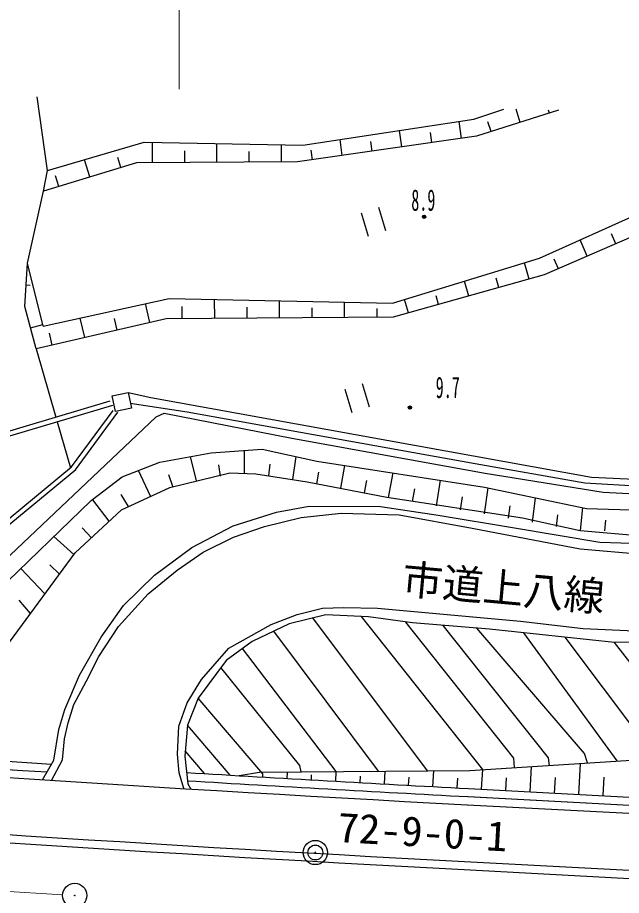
# Model space of a CAD drawing. Units: millimetres, scale not verified. Extents: x 40000 to 680000, y 20000 to 380000.
# Drawn here: x 166106 to 203295, y 271910 to 325955 of the extents above; entities that cross this region are included whole.
import ezdxf
from ezdxf.enums import TextEntityAlignment as Align

# ---------------------------------------------------------------- set-up
doc = ezdxf.new("R2010")
doc.units = ezdxf.units.MM
doc.header["$LTSCALE"] = 1000
doc.linetypes.add('CHAIN', pattern=[18.5, 12, -1.5, 3.5, -1.5])
for name, color, linetype, lineweight in [('M-BGD', 7, 'Continuous', 25), ('M-BMK', 2, 'CHAIN', 13), ('M-BMK-SRVR', 3, 'Continuous', 25), ('M-STR-HTXT', 7, 'Continuous', 13)]:
    doc.layers.add(name, color=color, linetype=linetype, lineweight=lineweight)
doc.styles.add('ＭＳ ゴシック', font='')
doc.styles.get('ＭＳ ゴシック').set_extended_font_data('MS Gothic')

# ---------------------------------------------------------------- blocks, each defined once
blk = doc.blocks.new('BUHIN619')
at = {"color": 3, "linetype": 'Continuous', "lineweight": 25}
for radius in [746, 22.5]:
    blk.add_circle((0, 0), radius, dxfattribs=at)
blk = doc.blocks.new('BUHIN7111')
at = {"color": 3, "linetype": 'Continuous', "lineweight": 25}
for radius in [746, 458, 22.5]:
    blk.add_circle((0, 0), radius, dxfattribs=at)

msp = doc.modelspace()

# ---------------------------------------------------------------- linework, layer by layer
at = {"layer": 'M-BGD'}
for p, q in [((167957, 316529), (167316, 321084)), ((194203, 319699), (196056, 320325)), ((199412, 320244), (194372, 318648)), ((197064, 319500), (196809, 320307)), ((198859, 320068), (198798, 320259)), ((183680, 318103), (194203, 319699)), ((193454, 318517), (193304, 319562)), ((195269, 318932), (195076, 319543)), ((189780, 317990), (189634, 319006)), ((191617, 318253), (191528, 318872)), ((194372, 318648), (183350, 317069)), ((186106, 317464), (185965, 318449)), ((187943, 317727), (187857, 318327)), ((167957, 316529), (173910, 318274)), ((173910, 318274), (183680, 318103)), ((174416, 317026), (174410, 318265)), ((178387, 317045), (178382, 318196)), ((182358, 317064), (182353, 318126)), ((172469, 316729), (172280, 317347)), ((176402, 317036), (176398, 317752)), ((180372, 317055), (180369, 317719)), ((184269, 317201), (184185, 317783)), ((173424, 317021), (167695, 315269)), ((170559, 316145), (170237, 317197)), ((183350, 317069), (173424, 317021)), ((167695, 315269), (167957, 316529)), ((168650, 315561), (168452, 316205)), ((198249, 311143), (210139, 316493)), ((166712, 310839), (167695, 315269)), ((210903, 315471), (198530, 310111)), ((188790, 312828), (188361, 314265)), ((187268, 313939), (187698, 312502)), ((202949, 312025), (202681, 312644)), ((201181, 311260), (200746, 312266)), ((166545, 308171), (166712, 310839)), ((167685, 306955), (166712, 310839)), ((189196, 308373), (198249, 311143)), ((197602, 309851), (197319, 310858)), ((199414, 310494), (199159, 311083)), ((198530, 310111), (189246, 307506)), ((193888, 308809), (193630, 309729)), ((195745, 309330), (195583, 309908)), ((166628, 309505), (166883, 309489)), ((167685, 306955), (175446, 308666)), ((175446, 308666), (189196, 308373)), ((178247, 307434), (178240, 308606)), ((190174, 307767), (189940, 308601)), ((192031, 308288), (191883, 308814)), ((167246, 305554), (166545, 308171)), ((174248, 307182), (173978, 308342)), ((176248, 307421), (176243, 308158)), ((180247, 307447), (180243, 308117)), ((182247, 307460), (182240, 308521)), ((184247, 307474), (184243, 308076)), ((186246, 307487), (186240, 308436)), ((188246, 307500), (188242, 308036)), ((166896, 306863), (167657, 307066)), ((175248, 307415), (167246, 305554)), ((170247, 306252), (169966, 307458)), ((172247, 306717), (172082, 307427)), ((189246, 307506), (175248, 307415)), ((168246, 305786), (168075, 306524)), ((167246, 305554), (168460, 301354)), ((187778, 301962), (187348, 303399)), ((171930, 302673), (172908, 302882)), ((172138, 301695), (171930, 302673)), ((172908, 302882), (173116, 301904)), ((172908, 302882), (174317, 302557)), ((186256, 303073), (186686, 301635)), ((163898, 300000), (171813, 302350)), ((173048, 302225), (176550, 301683)), ((174317, 302557), (201455, 297669)), ((163808, 299660), (171971, 302084)), ((169437, 298294), (171994, 301772)), ((169679, 298116), (172286, 301663)), ((173116, 301904), (172138, 301695)), ((174642, 301380), (175130, 301590)), ((175130, 301590), (183005, 300057)), ((176550, 301683), (194287, 298508)), ((174642, 301380), (157853, 285493)), ((168543, 301066), (169362, 298232)), ((183005, 300057), (194904, 297900)), ((174873, 298578), (178033, 299154)), ((177129, 297434), (176766, 298923)), ((178033, 299154), (181179, 299380)), ((180084, 297899), (180072, 299293)), ((181179, 299380), (184536, 298653)), ((183055, 297512), (183272, 298927)), ((172548, 297672), (174873, 298578)), ((178599, 297727), (178500, 298417)), ((181573, 297747), (181657, 298458)), ((184536, 298653), (194859, 297053)), ((186006, 296976), (186257, 298386)), ((194287, 298508), (201046, 297317)), ((169685, 298109), (156655, 287374)), ((156737, 287830), (169437, 298294)), ((174299, 296482), (173557, 298065)), ((175672, 297078), (175426, 297804)), ((175479, 297031), (179173, 297934)), ((179173, 297934), (180789, 297872)), ((180789, 297872), (183944, 297370)), ((184533, 297258), (184657, 297963)), ((188953, 296414), (189227, 297926)), ((194904, 297900), (202163, 296728)), ((170632, 296215), (172548, 297672)), ((183944, 297370), (188838, 296434)), ((187479, 296694), (187615, 297450)), ((191910, 295905), (192159, 297471)), ((201046, 297317), (208640, 296837)), ((201455, 297669), (208930, 297316)), ((172512, 295652), (175479, 297031)), ((190431, 296160), (190564, 296941)), ((194859, 297053), (201153, 295734)), ((194866, 295395), (195088, 297005)), ((202163, 296728), (208392, 296421)), ((158460, 284463), (170632, 296215)), ((171756, 294952), (170749, 296258)), ((172939, 295850), (172478, 296593)), ((188838, 296434), (197204, 295165)), ((193388, 295650), (193507, 296454)), ((197823, 294886), (197998, 296395)), ((169646, 292999), (172512, 295652)), ((182061, 295513), (184067, 295884)), ((184067, 295884), (188448, 295864)), ((188448, 295864), (192012, 295328)), ((196344, 295141), (196440, 295894)), ((200779, 294380), (200913, 295785)), ((201153, 295734), (208513, 295483)), ((179389, 294670), (182061, 295513)), ((181319, 294624), (183564, 295168)), ((183564, 295168), (186031, 295438)), ((186031, 295438), (189612, 295333)), ((189612, 295333), (194096, 294529)), ((192012, 295328), (196713, 294549)), ((197204, 295165), (200759, 294380)), ((199301, 294631), (199375, 295333)), ((176847, 293324), (179389, 294670)), ((179402, 293968), (181319, 294624)), ((196713, 294549), (201956, 293649)), ((202279, 294352), (202335, 295010)), ((170656, 293933), (170092, 294535)), ((194096, 294529), (200752, 293243)), ((200759, 294380), (205027, 294016)), ((169572, 292898), (168343, 294004)), ((177540, 293044), (179402, 293968)), ((201956, 293649), (206681, 293501)), ((160454, 280507), (169646, 292999)), ((174541, 291621), (176847, 293324)), ((175937, 291944), (177540, 293044)), ((200752, 293243), (205219, 292871)), ((167794, 290482), (166313, 292044)), ((168683, 291690), (168091, 292267)), ((174155, 290486), (175937, 291944)), ((172626, 289753), (174541, 291621)), ((172317, 288466), (174155, 290486)), ((166905, 289274), (166196, 290084)), ((171257, 287814), (172626, 289753)), ((181730, 288593), (183325, 289196)), ((185098, 289185), (182832, 288635)), ((183325, 289196), (184890, 289600)), ((184890, 289600), (186197, 289638)), ((187712, 289062), (185098, 289185)), ((186197, 289638), (188276, 289602)), ((188276, 289602), (197075, 288797)), ((182832, 288635), (180544, 287534)), ((191345, 279578), (184296, 288990)), ((194750, 279653), (187290, 289082)), ((190430, 288687), (187712, 289062)), ((196659, 280356), (190024, 288743)), ((195170, 288306), (190430, 288687)), ((197075, 288797), (200933, 288346)), ((171112, 286615), (172317, 288466)), ((179115, 287137), (181730, 288593)), ((188324, 279552), (181880, 288177)), ((198806, 280372), (192320, 288535)), ((201028, 280649), (194399, 288368)), ((202863, 287480), (195170, 288306)), ((203023, 280187), (197287, 288078)), ((200933, 288346), (206600, 288094)), ((169922, 285476), (171257, 287814)), ((180544, 287534), (178955, 286369)), ((205435, 280343), (199825, 287806)), ((211165, 287589), (202863, 287480)), ((177425, 285211), (179115, 287137)), ((185730, 279530), (179967, 287111)), ((208282, 280527), (202863, 287480)), ((170322, 285074), (171112, 286615)), ((178955, 286369), (177232, 284058)), ((183482, 279916), (178632, 285935)), ((169015, 283364), (169922, 285476)), ((169582, 283664), (170322, 285074)), ((176550, 283762), (177425, 285211)), ((176029, 282321), (176550, 283762)), ((177232, 284058), (176573, 282400)), ((181216, 279396), (177232, 284058)), ((168657, 282117), (169015, 283364)), ((169220, 282533), (169582, 283664)), ((168340, 280239), (168657, 282117)), ((169005, 281545), (169220, 282533)), ((175963, 280608), (176029, 282321)), ((176573, 282400), (176400, 280475)), ((179202, 279317), (176573, 282400)), ((168865, 280268), (169005, 281545)), ((176065, 279453), (175963, 280608)), ((177624, 279411), (176430, 280804)), ((193961, 279601), (209555, 280609)), ((201202, 280069), (201028, 280649)), ((167641, 279028), (168340, 280239)), ((168202, 278992), (168865, 280268)), ((176400, 280475), (176597, 278772)), ((196708, 279780), (196659, 280356)), ((198860, 279919), (198806, 280372)), ((200676, 278133), (200779, 280042)), ((176346, 278484), (176065, 279453)), ((179750, 279284), (181013, 279490)), ((181013, 279490), (193961, 279601)), ((182703, 279119), (182724, 279504)), ((183567, 279512), (183482, 279916)), ((185698, 278951), (185730, 279530)), ((188694, 278783), (188736, 279556)), ((191689, 278615), (191742, 279582)), ((194685, 278450), (194750, 279653)), ((197680, 278291), (197764, 279848)), ((181205, 279203), (181216, 279396)), ((184201, 279035), (184217, 279325)), ((187196, 278867), (187217, 279253)), ((190191, 278699), (190218, 279182)), ((193187, 278531), (193220, 279133)), ((196182, 278371), (196225, 279149)), ((199178, 278212), (199230, 279167)), ((202174, 278053), (202235, 279185)), ((176597, 278772), (176771, 278459)), ((193876, 278493), (265158, 274719)), ((193842, 277994), (265311, 274210)), ((193850, 277994), (265311, 274210)), ((193815, 277494), (265463, 273701)), ((193824, 277494), (265463, 273702)), ((193604, 273500), (266680, 269631)), ((193612, 273500), (266680, 269631)), ((193630, 273999), (266528, 270140)), ((193638, 273999), (266527, 270140))]:
    msp.add_line(p, q, dxfattribs=at)
for centre, radius in [((191143, 313688), 100), ((191143, 313688), 60), ((191143, 313688), 20), ((190270, 301944), 100), ((190270, 301944), 60), ((190270, 301944), 20)]:
    msp.add_circle(centre, radius, dxfattribs=at)
for centre, radius, start, end in [((315039, 2567327), 2292040, 263.88391, 266.32684), ((315039, 2567327), 2292540, 263.88391, 266.32068), ((314986, 2566828), 2292540, 263.88391, 266.9696), ((315039, 2567327), 2296540, 263.88403, 266.9696), ((315039, 2567327), 2297040, 263.88403, 266.9696), ((315039, 2567327), 2292040, 266.5351, 266.9696), ((315039, 2567327), 2292540, 266.53729, 266.9696), ((315039, 2567327), 2303040, 263.88416, 266.9696), ((315039, 2567327), 2304040, 263.88422, 266.9696), ((315039, 2567327), 2304540, 263.88422, 266.9696), ((315039, 2567327), 2305040, 263.88422, 266.9696)]:
    msp.add_arc(centre, radius, start, end, dxfattribs=at)
at = {"layer": 'M-BMK'}
msp.add_lwpolyline([(70741, 280319), (75698, 279788), (80667, 279263), (85628, 278753), (90601, 278259), (95565, 277779), (100541, 277311), (105507, 276853), (110485, 276404), (115453, 275965), (120432, 275536), (125402, 275120), (130383, 274715), (135355, 274320), (140338, 273933), (145311, 273556), (150295, 273189), (155270, 272836), (160256, 272498), (164567, 272223), (168878, 271956)], dxfattribs=at)
at = {"layer": 'M-STR-HTXT'}
msp.add_line((176065, 321541), (176065, 358795), dxfattribs=at)

# ---------------------------------------------------------------- block references
at = {"layer": 'M-BMK-SRVR', "rotation": 111}
for name, p in [('BUHIN7111', (184444, 274552)), ('BUHIN619', (169627, 271910))]:
    msp.add_blockref(name, p, dxfattribs=at)

# ---------------------------------------------------------------- texts
at = {"layer": 'M-BGD', "style": 'ＭＳ ゴシック', "width": 0.55}
for s, p in [('8.9', (190353, 313664)), ('9.7', (191857, 302134))]:
    msp.add_text(s, height=1320, dxfattribs=at).set_placement(p, align=Align.BOTTOM_LEFT)
at = {"layer": 'M-BGD', "style": 'ＭＳ ゴシック'}
msp.add_text('市道上八線', height=1833, rotation=354.8, dxfattribs=at).set_placement((189672, 289954), align=Align.BOTTOM_LEFT)
at = {"layer": 'M-BMK-SRVR', "style": 'ＭＳ ゴシック', "width": 1.05}
msp.add_text('72-9-0-1', height=1833, rotation=356.8, dxfattribs=at).set_placement((185744, 274652), align=Align.BOTTOM_LEFT)

doc.saveas('drawing.dxf')
